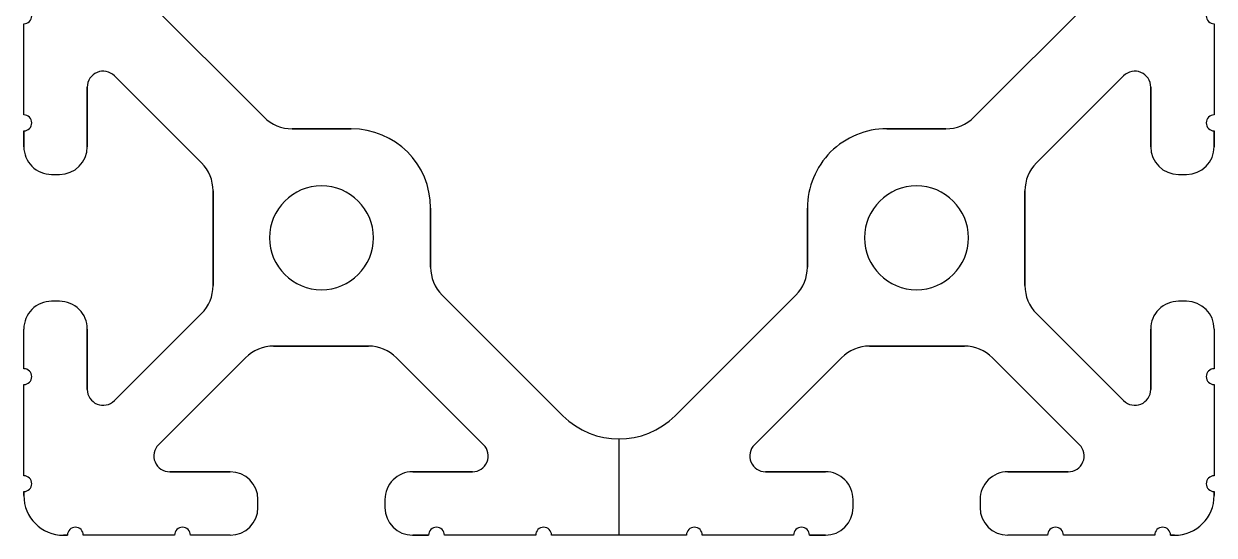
# Model space of a CAD drawing. Extents: x 0 to 165, y -128 to 81.
# Drawn here: x 0 to 76.2, y 5 to 37.8 of the extents above; entities that cross this region are included whole.
import ezdxf

# ---------------------------------------------------------------- set-up
doc = ezdxf.new("R2010")
doc.units = 0
doc.header["$LTSCALE"] = 0.03937
doc.header["$MEASUREMENT"] = 0
doc.layers.add('LAYER_0', color=1, linetype='CONTINUOUS')
doc.layers.add('LAYER_1', color=5, linetype='CONTINUOUS')

# ---------------------------------------------------------------- blocks, each defined once
blk = doc.blocks.new('8020_3030_DUP4LENGTH')
at = {"layer": 'LAYER_1', "color": 255}
for p, q in [((0, 0, -24.892), (0, 203.2, -24.892)), ((0, 203.2, -2.794), (0, 0, -2.794)), ((0, 0, -2.54), (0, 203.2, -2.54)), ((0, 203.2, -2.794), (0, 203.2, -2.54)), ((0, 203.2, -3.81), (0, 0, -3.81)), ((0, 0, -9.652), (0, 203.2, -9.652)), ((0, 203.2, -10.668), (0, 0, -10.668)), ((0, 203.2, -25.908), (0, 0, -25.908)), ((0, 203.2, -25.908), (0, 203.2, -24.892)), ((0, 203.2, -3.81), (0, 203.2, -9.652)), ((0, 203.2, -10.668), (0, 203.2, -13.208)), ((0, 203.2, -13.208), (0, 0, -13.208)), ((0, 203.2, -26.924), (0, 0, -26.924)), ((0, 203.2, -32.766), (0, 0, -32.766)), ((0, 203.2, -26.924), (0, 203.2, -32.766)), ((0, 203.2, -2.667), (0, 0, -2.667)), ((0, 203.2, -25.4), (0, 0, -25.4)), ((0, 203.2, -6.731), (0, 0, -6.731)), ((0, 203.2, -11.938), (0, 0, -11.938)), ((0, 203.2, -29.845), (0, 0, -29.845)), ((0.135, 0, -24.212), (0.135, 203.2, -24.212)), ((0.508, 203.2, -3.302), (0.508, 0, -3.302)), ((0.508, 203.2, -10.16), (0.508, 0, -10.16)), ((0.508, 203.2, -26.416), (0.508, 0, -26.416)), ((0.521, 0, -23.635), (0.521, 203.2, -23.635)), ((0.521, 203.2, -14.465), (0.521, 0, -14.465)), ((0.744, 0, -0.744), (0.744, 203.2, -0.744)), ((1.098, 0, -23.249), (1.098, 203.2, -23.249)), ((1.778, 0, -14.986), (1.778, 203.2, -14.986)), ((2.286, 203.2, -14.986), (1.778, 203.2, -14.986)), ((1.778, 203.2, -23.114), (1.778, 0, -23.114)), ((1.778, 203.2, -23.114), (2.286, 203.2, -23.114)), ((2.032, 203.2, -14.986), (2.032, 0, -14.986)), ((2.032, 203.2, -23.114), (2.032, 0, -23.114)), ((2.286, 203.2, -14.986), (2.286, 0, -14.986)), ((2.286, 0, -23.114), (2.286, 203.2, -23.114)), ((2.54, 203.2), (2.794, 203.2)), ((2.54, 203.2), (2.54, 0)), ((2.667, 203.2), (2.667, 0)), ((2.794, 0), (2.794, 203.2)), ((2.943, 203.2, -0.359), (2.943, 0, -0.359)), ((2.966, 203.2, -14.851), (2.966, 0, -14.851)), ((3.302, 203.2, -0.508), (3.302, 0, -0.508)), ((3.543, 203.2, -14.465), (3.543, 0, -14.465)), ((3.543, 203.2, -23.635), (3.543, 0, -23.635)), ((3.661, 203.2, -0.359), (3.661, 0, -0.359)), ((3.81, 203.2), (3.81, 0)), ((9.652, 203.2), (3.81, 203.2)), ((3.929, 203.2, -13.888), (3.929, 0, -13.888)), ((4.064, 203.2, -13.208), (4.064, 0, -13.208)), ((4.064, 203.2, -9.34), (4.064, 0, -9.34)), ((4.064, 203.2, -13.208), (4.064, 203.2, -9.34)), ((4.064, 203.2, -28.713), (4.064, 0, -28.713)), ((4.064, 203.2, -28.713), (4.064, 203.2, -24.892)), ((4.064, 203.2, -24.892), (4.064, 0, -24.892)), ((4.064, 203.2, -11.274), (4.064, 0, -11.274)), ((4.064, 203.2, -26.802), (4.064, 0, -26.802)), ((4.235, 0, -8.775), (4.235, 203.2, -8.775)), ((4.691, 0, -8.401), (4.691, 203.2, -8.401)), ((4.691, 0, -29.652), (4.691, 203.2, -29.652)), ((5.278, 0, -8.343), (5.278, 203.2, -8.343)), ((5.798, 203.2, -8.621), (5.798, 0, -8.621)), ((5.798, 203.2, -8.621), (11.372, 203.2, -14.195)), ((5.798, 203.2, -29.431), (5.798, 0, -29.431)), ((11.372, 203.2, -23.858), (5.798, 203.2, -29.431)), ((6.731, 203.2), (6.731, 0)), ((7.656, 203.2, -34.508), (15.38, 203.2, -26.784)), ((8.343, 0, -5.278), (8.343, 203.2, -5.278)), ((8.401, 0, -4.691), (8.401, 203.2, -4.691)), ((8.585, 203.2, -11.408), (8.585, 0, -11.408)), ((8.585, 203.2, -26.645), (8.585, 0, -26.645)), ((8.621, 203.2, -5.798), (8.621, 0, -5.798)), ((14.195, 203.2, -11.372), (8.621, 203.2, -5.798)), ((8.775, 0, -4.235), (8.775, 203.2, -4.235)), ((9.34, 203.2, -4.064), (9.34, 0, -4.064)), ((9.34, 203.2, -4.064), (13.208, 203.2, -4.064)), ((9.652, 203.2), (9.652, 0)), ((9.801, 203.2, -0.359), (9.801, 0, -0.359)), ((10.16, 203.2, -0.508), (10.16, 0, -0.508)), ((10.519, 203.2, -0.359), (10.519, 0, -0.359)), ((10.668, 203.2), (10.668, 0)), ((13.208, 203.2), (10.668, 203.2)), ((11.274, 203.2, -4.064), (11.274, 0, -4.064)), ((11.372, 203.2, -14.195), (11.372, 0, -14.195)), ((11.372, 203.2, -23.858), (11.372, 0, -23.858)), ((11.408, 203.2, -8.585), (11.408, 0, -8.585)), ((11.518, 203.2, -30.646), (11.518, 0, -30.646)), ((11.922, 0, -15.019), (11.922, 203.2, -15.019)), ((11.922, 0, -23.034), (11.922, 203.2, -23.034)), ((11.938, 203.2), (11.938, 0)), ((12.116, 203.2, -15.991), (12.116, 0, -15.991)), ((12.116, 203.2, -15.991), (12.116, 203.2, -22.062)), ((12.116, 203.2, -22.062), (12.116, 0, -22.062)), ((12.116, 203.2, -19.026), (12.116, 0, -19.026)), ((13.208, 0, -4.064), (13.208, 203.2, -4.064)), ((13.208, 203.2), (13.208, 0)), ((14.195, 203.2, -11.372), (14.195, 0, -11.372)), ((14.465, 203.2, -3.543), (14.465, 0, -3.543)), ((14.465, 0, -0.521), (14.465, 203.2, -0.521)), ((14.986, 203.2, -1.778), (14.986, 0, -1.778)), ((14.986, 0, -2.286), (14.986, 203.2, -2.286)), ((14.986, 203.2, -1.778), (14.986, 203.2, -2.286)), ((14.986, 203.2, -2.032), (14.986, 0, -2.032)), ((15.019, 0, -11.922), (15.019, 203.2, -11.922)), ((15.38, 203.2, -26.784), (15.38, 0, -26.784)), ((15.727, 203.2, -19.055), (15.727, 0, -19.055)), ((22.062, 203.2, -12.116), (15.991, 203.2, -12.116)), ((15.991, 203.2, -12.116), (15.991, 0, -12.116)), ((16.204, 0, -26.233), (16.204, 203.2, -26.233)), ((17.176, 203.2, -26.04), (17.176, 0, -26.04)), ((17.176, 203.2, -26.04), (20.96, 203.2, -26.04)), ((19.026, 203.2, -12.116), (19.026, 0, -12.116)), ((19.055, 203.2, -15.727), (19.055, 0, -15.727)), ((19.055, 203.2, -22.382), (19.055, 0, -22.382)), ((19.068, 203.2, -26.04), (19.068, 0, -26.04)), ((20.96, 203.2, -26.04), (20.96, 0, -26.04)), ((22.062, 203.2, -12.116), (22.062, 0, -12.116)), ((22.382, 203.2, -19.055), (22.382, 0, -19.055)), ((23.034, 0, -11.922), (23.034, 203.2, -11.922)), ((23.114, 0, -1.778), (23.114, 203.2, -1.778)), ((23.114, 203.2, -2.286), (23.114, 203.2, -1.778)), ((23.114, 203.2, -2.286), (23.114, 0, -2.286)), ((23.114, 203.2, -2.032), (23.114, 0, -2.032)), ((23.635, 203.2, -0.521), (23.635, 0, -0.521)), ((23.635, 203.2, -3.543), (23.635, 0, -3.543)), ((29.431, 203.2, -5.798), (23.858, 203.2, -11.372)), ((23.858, 203.2, -11.372), (23.858, 0, -11.372)), ((24.552, 203.2, -24.552), (24.552, 0, -24.552)), ((24.892, 203.2), (25.908, 203.2)), ((24.892, 203.2), (24.892, 0)), ((24.892, 203.2, -4.064), (24.892, 0, -4.064)), ((24.892, 203.2, -4.064), (28.713, 203.2, -4.064)), ((25.4, 203.2), (25.4, 0)), ((25.908, 0), (25.908, 203.2)), ((26.04, 203.2, -20.96), (26.04, 0, -20.96)), ((26.04, 203.2, -20.96), (26.04, 203.2, -17.176)), ((26.04, 203.2, -17.176), (26.04, 0, -17.176)), ((26.04, 203.2, -19.068), (26.04, 0, -19.068)), ((26.057, 203.2, -0.359), (26.057, 0, -0.359)), ((26.233, 0, -16.204), (26.233, 203.2, -16.204)), ((26.416, 203.2, -0.508), (26.416, 0, -0.508)), ((26.645, 203.2, -8.585), (26.645, 0, -8.585)), ((26.775, 203.2, -0.359), (26.775, 0, -0.359)), ((26.784, 203.2, -15.38), (26.784, 0, -15.38)), ((26.784, 203.2, -15.38), (34.508, 203.2, -7.656)), ((26.802, 203.2, -4.064), (26.802, 0, -4.064)), ((26.924, 203.2), (26.924, 0)), ((32.766, 203.2), (26.924, 203.2)), ((28.713, 203.2, -4.064), (28.713, 0, -4.064)), ((29.431, 203.2, -5.798), (29.431, 0, -5.798)), ((29.652, 0, -4.691), (29.652, 203.2, -4.691)), ((29.845, 203.2), (29.845, 0)), ((30.646, 203.2, -11.518), (30.646, 0, -11.518)), ((32.766, 203.2), (32.766, 0)), ((32.915, 203.2, -0.359), (32.915, 0, -0.359)), ((33.274, 203.2, -0.508), (33.274, 0, -0.508)), ((33.633, 203.2, -0.359), (33.633, 0, -0.359)), ((33.782, 203.2), (33.782, 0)), ((42.418, 203.2), (33.782, 203.2)), ((34.508, 203.2, -7.656), (34.508, 0, -7.656)), ((38.1, 203.2), (38.1, 0)), ((38.1, 203.2, -6.168), (38.1, 0, -6.168)), ((38.1, 203.2), (38.1, 203.2, -6.168)), ((41.692, 203.2, -7.656), (41.692, 0, -7.656)), ((41.692, 203.2, -7.656), (49.416, 203.2, -15.38)), ((42.418, 203.2), (42.418, 0)), ((42.567, 203.2, -0.359), (42.567, 0, -0.359)), ((42.926, 203.2, -0.508), (42.926, 0, -0.508)), ((43.285, 203.2, -0.359), (43.285, 0, -0.359)), ((43.434, 203.2), (43.434, 0)), ((49.276, 203.2), (43.434, 203.2)), ((45.554, 203.2, -11.518), (45.554, 0, -11.518)), ((46.355, 203.2), (46.355, 0)), ((46.548, 0, -4.691), (46.548, 203.2, -4.691)), ((46.769, 203.2, -5.798), (46.769, 0, -5.798)), ((52.342, 203.2, -11.372), (46.769, 203.2, -5.798)), ((47.487, 203.2, -4.064), (47.487, 0, -4.064)), ((47.487, 203.2, -4.064), (51.308, 203.2, -4.064)), ((49.276, 203.2), (49.276, 0)), ((49.398, 203.2, -4.064), (49.398, 0, -4.064)), ((49.416, 203.2, -15.38), (49.416, 0, -15.38)), ((49.425, 203.2, -0.359), (49.425, 0, -0.359)), ((49.555, 203.2, -8.585), (49.555, 0, -8.585)), ((49.784, 203.2, -0.508), (49.784, 0, -0.508)), ((49.967, 0, -16.204), (49.967, 203.2, -16.204)), ((50.143, 203.2, -0.359), (50.143, 0, -0.359)), ((50.16, 203.2, -20.96), (50.16, 0, -20.96)), ((50.16, 203.2, -17.176), (50.16, 0, -17.176)), ((50.16, 203.2, -17.176), (50.16, 203.2, -20.96)), ((50.16, 203.2, -19.068), (50.16, 0, -19.068)), ((50.292, 203.2), (50.292, 0)), ((50.292, 203.2), (51.308, 203.2)), ((50.547, 203.2, -22.904), (50.547, 0, -22.904)), ((50.8, 203.2), (50.8, 0)), ((51.308, 203.2, -4.064), (51.308, 0, -4.064)), ((51.308, 0), (51.308, 203.2)), ((51.648, 203.2, -24.552), (51.648, 0, -24.552)), ((51.988, 203.2, -3.929), (51.988, 0, -3.929)), ((52.342, 203.2, -11.372), (52.342, 0, -11.372)), ((52.565, 203.2, -3.543), (52.565, 0, -3.543)), ((52.565, 0, -0.521), (52.565, 203.2, -0.521)), ((52.951, 203.2, -2.966), (52.951, 0, -2.966)), ((53.086, 203.2, -1.778), (53.086, 0, -1.778)), ((53.086, 0, -2.286), (53.086, 203.2, -2.286)), ((53.086, 203.2, -1.778), (53.086, 203.2, -2.286)), ((53.086, 203.2, -2.032), (53.086, 0, -2.032)), ((53.166, 0, -11.922), (53.166, 203.2, -11.922)), ((53.296, 203.2, -25.653), (53.296, 0, -25.653)), ((53.818, 203.2, -19.055), (53.818, 0, -19.055)), ((54.138, 203.2, -12.116), (54.138, 0, -12.116)), ((60.209, 203.2, -12.116), (54.138, 203.2, -12.116)), ((55.24, 203.2, -26.04), (55.24, 0, -26.04)), ((55.24, 203.2, -26.04), (59.024, 203.2, -26.04)), ((57.132, 203.2, -26.04), (57.132, 0, -26.04)), ((57.145, 203.2, -15.727), (57.145, 0, -15.727)), ((57.145, 203.2, -22.382), (57.145, 0, -22.382)), ((57.174, 203.2, -12.116), (57.174, 0, -12.116)), ((59.024, 203.2, -26.04), (59.024, 0, -26.04)), ((59.996, 0, -26.233), (59.996, 203.2, -26.233)), ((60.209, 203.2, -12.116), (60.209, 0, -12.116)), ((60.473, 203.2, -19.055), (60.473, 0, -19.055)), ((60.82, 203.2, -26.784), (60.82, 0, -26.784)), ((60.82, 203.2, -26.784), (68.544, 203.2, -34.508)), ((61.181, 0, -11.922), (61.181, 203.2, -11.922)), ((61.214, 0, -1.778), (61.214, 203.2, -1.778)), ((61.214, 203.2, -2.286), (61.214, 203.2, -1.778)), ((61.214, 203.2, -2.286), (61.214, 0, -2.286)), ((61.214, 203.2, -2.032), (61.214, 0, -2.032)), ((61.735, 203.2, -0.521), (61.735, 0, -0.521)), ((61.735, 203.2, -3.543), (61.735, 0, -3.543)), ((67.579, 203.2, -5.798), (62.005, 203.2, -11.372)), ((62.005, 203.2, -11.372), (62.005, 0, -11.372)), ((65.532, 203.2), (62.992, 203.2)), ((62.992, 203.2), (62.992, 0)), ((62.992, 203.2, -4.064), (62.992, 0, -4.064)), ((62.992, 203.2, -4.064), (66.86, 203.2, -4.064)), ((64.084, 203.2, -22.062), (64.084, 0, -22.062)), ((64.084, 203.2, -15.991), (64.084, 0, -15.991)), ((64.084, 203.2, -22.062), (64.084, 203.2, -15.991)), ((64.084, 203.2, -19.026), (64.084, 0, -19.026)), ((64.262, 203.2), (64.262, 0)), ((64.278, 0, -23.034), (64.278, 203.2, -23.034)), ((64.278, 0, -15.019), (64.278, 203.2, -15.019)), ((64.682, 203.2, -30.646), (64.682, 0, -30.646)), ((64.792, 203.2, -8.585), (64.792, 0, -8.585)), ((70.402, 203.2, -29.431), (64.828, 203.2, -23.858)), ((64.828, 203.2, -23.858), (64.828, 0, -23.858)), ((64.828, 203.2, -14.195), (64.828, 0, -14.195)), ((64.828, 203.2, -14.195), (70.402, 203.2, -8.621)), ((64.926, 203.2, -4.064), (64.926, 0, -4.064)), ((65.532, 203.2), (65.532, 0)), ((65.681, 203.2, -0.359), (65.681, 0, -0.359)), ((66.04, 203.2, -0.508), (66.04, 0, -0.508)), ((66.399, 203.2, -0.359), (66.399, 0, -0.359)), ((66.548, 0), (66.548, 203.2)), ((72.39, 203.2), (66.548, 203.2)), ((66.86, 203.2, -4.064), (66.86, 0, -4.064)), ((67.579, 203.2, -5.798), (67.579, 0, -5.798)), ((67.615, 203.2, -26.645), (67.615, 0, -26.645)), ((67.615, 203.2, -11.408), (67.615, 0, -11.408)), ((67.799, 0, -4.691), (67.799, 203.2, -4.691)), ((69.469, 203.2), (69.469, 0)), ((70.402, 203.2, -29.431), (70.402, 0, -29.431)), ((70.402, 203.2, -8.621), (70.402, 0, -8.621)), ((70.922, 0, -8.343), (70.922, 203.2, -8.343)), ((71.509, 0, -8.401), (71.509, 203.2, -8.401)), ((71.509, 0, -29.652), (71.509, 203.2, -29.652)), ((71.965, 0, -8.775), (71.965, 203.2, -8.775)), ((72.136, 203.2, -9.34), (72.136, 0, -9.34)), ((72.136, 203.2, -24.892), (72.136, 0, -24.892)), ((72.136, 203.2, -28.713), (72.136, 0, -28.713)), ((72.136, 203.2, -24.892), (72.136, 203.2, -28.713)), ((72.136, 203.2, -9.34), (72.136, 203.2, -13.208)), ((72.136, 203.2, -13.208), (72.136, 0, -13.208)), ((72.136, 203.2, -26.802), (72.136, 0, -26.802)), ((72.136, 203.2, -11.274), (72.136, 0, -11.274)), ((72.39, 203.2), (72.39, 0)), ((72.539, 203.2, -0.359), (72.539, 0, -0.359)), ((72.657, 203.2, -23.635), (72.657, 0, -23.635)), ((72.657, 203.2, -14.465), (72.657, 0, -14.465)), ((72.898, 203.2, -0.508), (72.898, 0, -0.508)), ((73.257, 203.2, -0.359), (73.257, 0, -0.359)), ((73.406, 203.2), (73.406, 0)), ((73.406, 203.2), (73.66, 203.2)), ((73.533, 203.2), (73.533, 0)), ((73.66, 0), (73.66, 203.2)), ((73.914, 203.2, -23.114), (73.914, 0, -23.114)), ((73.914, 203.2, -23.114), (74.422, 203.2, -23.114)), ((73.914, 0, -14.986), (73.914, 203.2, -14.986)), ((74.422, 203.2, -14.986), (73.914, 203.2, -14.986)), ((74.168, 203.2, -23.114), (74.168, 0, -23.114)), ((74.168, 203.2, -14.986), (74.168, 0, -14.986)), ((74.422, 0, -23.114), (74.422, 203.2, -23.114)), ((74.422, 203.2, -14.986), (74.422, 0, -14.986)), ((75.456, 0, -0.744), (75.456, 203.2, -0.744)), ((75.679, 203.2, -23.635), (75.679, 0, -23.635)), ((75.679, 0, -14.465), (75.679, 203.2, -14.465)), ((75.692, 203.2, -26.416), (75.692, 0, -26.416)), ((75.692, 203.2, -10.16), (75.692, 0, -10.16)), ((75.692, 203.2, -3.302), (75.692, 0, -3.302)), ((76.2, 0, -25.908), (76.2, 203.2, -25.908)), ((76.2, 203.2, -24.892), (76.2, 203.2, -25.908)), ((76.2, 203.2, -24.892), (76.2, 0, -24.892)), ((76.2, 0, -2.794), (76.2, 203.2, -2.794)), ((76.2, 203.2, -2.54), (76.2, 203.2, -2.794)), ((76.2, 203.2, -2.54), (76.2, 0, -2.54)), ((76.2, 203.2, -32.766), (76.2, 0, -32.766)), ((76.2, 203.2, -32.766), (76.2, 203.2, -26.924)), ((76.2, 203.2, -26.924), (76.2, 0, -26.924)), ((76.2, 203.2, -13.208), (76.2, 0, -13.208)), ((76.2, 203.2, -10.668), (76.2, 0, -10.668)), ((76.2, 203.2, -13.208), (76.2, 203.2, -10.668)), ((76.2, 203.2, -9.652), (76.2, 0, -9.652)), ((76.2, 203.2, -9.652), (76.2, 203.2, -3.81)), ((76.2, 203.2, -3.81), (76.2, 0, -3.81)), ((76.2, 203.2, -25.4), (76.2, 0, -25.4)), ((76.2, 203.2, -2.667), (76.2, 0, -2.667)), ((76.2, 203.2, -29.845), (76.2, 0, -29.845)), ((76.2, 203.2, -11.938), (76.2, 0, -11.938)), ((76.2, 203.2, -6.731), (76.2, 0, -6.731)), ((0, 101.6, -2.54), (0, 101.6, -2.794)), ((0, 101.6, -24.892), (0, 101.6, -25.908)), ((0, 101.6, -3.81), (0, 101.6, -9.652)), ((0, 101.6, -10.668), (0, 101.6, -13.208)), ((0, 101.6, -26.924), (0, 101.6, -32.766)), ((2.286, 101.6, -14.986), (1.778, 101.6, -14.986)), ((1.778, 101.6, -23.114), (2.286, 101.6, -23.114)), ((2.794, 101.6), (2.54, 101.6)), ((9.652, 101.6), (3.81, 101.6)), ((4.064, 101.6, -9.34), (4.064, 101.6, -13.208)), ((4.064, 101.6, -24.892), (4.064, 101.6, -28.713)), ((11.372, 101.6, -14.195), (5.798, 101.6, -8.621)), ((5.798, 101.6, -29.431), (11.372, 101.6, -23.858)), ((15.38, 101.6, -26.784), (7.656, 101.6, -34.508)), ((8.621, 101.6, -5.798), (14.195, 101.6, -11.372)), ((13.208, 101.6, -4.064), (9.34, 101.6, -4.064)), ((13.208, 101.6), (10.668, 101.6)), ((12.116, 101.6, -22.062), (12.116, 101.6, -15.991)), ((14.986, 101.6, -1.778), (14.986, 101.6, -2.286)), ((15.991, 101.6, -12.116), (22.062, 101.6, -12.116)), ((20.96, 101.6, -26.04), (17.176, 101.6, -26.04)), ((23.114, 101.6, -2.286), (23.114, 101.6, -1.778)), ((23.858, 101.6, -11.372), (29.431, 101.6, -5.798)), ((25.908, 101.6), (24.892, 101.6)), ((28.713, 101.6, -4.064), (24.892, 101.6, -4.064)), ((26.04, 101.6, -17.176), (26.04, 101.6, -20.96)), ((34.508, 101.6, -7.656), (26.784, 101.6, -15.38)), ((32.766, 101.6), (26.924, 101.6)), ((42.418, 101.6), (33.782, 101.6)), ((49.416, 101.6, -15.38), (41.692, 101.6, -7.656)), ((49.276, 101.6), (43.434, 101.6)), ((46.769, 101.6, -5.798), (52.342, 101.6, -11.372)), ((51.308, 101.6, -4.064), (47.487, 101.6, -4.064)), ((50.16, 101.6, -20.96), (50.16, 101.6, -17.176)), ((51.308, 101.6), (50.292, 101.6)), ((53.086, 101.6, -1.778), (53.086, 101.6, -2.286)), ((54.138, 101.6, -12.116), (60.209, 101.6, -12.116)), ((59.024, 101.6, -26.04), (55.24, 101.6, -26.04)), ((68.544, 101.6, -34.508), (60.82, 101.6, -26.784)), ((61.214, 101.6, -2.286), (61.214, 101.6, -1.778)), ((62.005, 101.6, -11.372), (67.579, 101.6, -5.798)), ((65.532, 101.6), (62.992, 101.6)), ((66.86, 101.6, -4.064), (62.992, 101.6, -4.064)), ((64.084, 101.6, -15.991), (64.084, 101.6, -22.062)), ((64.828, 101.6, -23.858), (70.402, 101.6, -29.431)), ((70.402, 101.6, -8.621), (64.828, 101.6, -14.195)), ((72.39, 101.6), (66.548, 101.6)), ((72.136, 101.6, -28.713), (72.136, 101.6, -24.892)), ((72.136, 101.6, -13.208), (72.136, 101.6, -9.34)), ((73.66, 101.6), (73.406, 101.6)), ((73.914, 101.6, -23.114), (74.422, 101.6, -23.114)), ((74.422, 101.6, -14.986), (73.914, 101.6, -14.986)), ((76.2, 101.6, -25.908), (76.2, 101.6, -24.892)), ((76.2, 101.6, -2.794), (76.2, 101.6, -2.54)), ((76.2, 101.6, -32.766), (76.2, 101.6, -26.924)), ((76.2, 101.6, -13.208), (76.2, 101.6, -10.668)), ((76.2, 101.6, -9.652), (76.2, 101.6, -3.81)), ((0, 0, -2.794), (0, 0, -2.54)), ((0, 0, -3.81), (0, 0, -9.652)), ((0, 0, -10.668), (0, 0, -13.208)), ((0, 0, -26.924), (0, 0, -32.766)), ((2.286, 0, -14.986), (1.778, 0, -14.986)), ((1.778, 0, -23.114), (2.286, 0, -23.114)), ((9.652, 0), (3.81, 0)), ((4.064, 0, -13.208), (4.064, 0, -9.34)), ((4.064, 0, -28.713), (4.064, 0, -24.892)), ((5.798, 0, -8.621), (11.372, 0, -14.195)), ((11.372, 0, -23.858), (5.798, 0, -29.431)), ((7.656, 0, -34.508), (15.38, 0, -26.784)), ((14.195, 0, -11.372), (8.621, 0, -5.798)), ((9.34, 0, -4.064), (13.208, 0, -4.064)), ((13.208, 0), (10.668, 0)), ((12.116, 0, -15.991), (12.116, 0, -22.062)), ((14.986, 0, -1.778), (14.986, 0, -2.286)), ((22.062, 0, -12.116), (15.991, 0, -12.116)), ((17.176, 0, -26.04), (20.96, 0, -26.04)), ((23.114, 0, -2.286), (23.114, 0, -1.778)), ((29.431, 0, -5.798), (23.858, 0, -11.372)), ((24.892, 0, -4.064), (28.713, 0, -4.064)), ((26.04, 0, -20.96), (26.04, 0, -17.176)), ((26.784, 0, -15.38), (34.508, 0, -7.656)), ((32.766, 0), (26.924, 0)), ((42.418, 0), (33.782, 0)), ((38.1, 0), (38.1, 0, -6.168)), ((41.692, 0, -7.656), (49.416, 0, -15.38)), ((49.276, 0), (43.434, 0)), ((52.342, 0, -11.372), (46.769, 0, -5.798)), ((47.487, 0, -4.064), (51.308, 0, -4.064)), ((50.16, 0, -17.176), (50.16, 0, -20.96)), ((53.086, 0, -1.778), (53.086, 0, -2.286)), ((60.209, 0, -12.116), (54.138, 0, -12.116)), ((55.24, 0, -26.04), (59.024, 0, -26.04)), ((60.82, 0, -26.784), (68.544, 0, -34.508)), ((61.214, 0, -2.286), (61.214, 0, -1.778)), ((67.579, 0, -5.798), (62.005, 0, -11.372)), ((65.532, 0), (62.992, 0)), ((62.992, 0, -4.064), (66.86, 0, -4.064)), ((64.084, 0, -22.062), (64.084, 0, -15.991)), ((70.402, 0, -29.431), (64.828, 0, -23.858)), ((64.828, 0, -14.195), (70.402, 0, -8.621)), ((72.39, 0), (66.548, 0)), ((72.136, 0, -24.892), (72.136, 0, -28.713)), ((72.136, 0, -9.34), (72.136, 0, -13.208)), ((73.406, 0), (73.66, 0)), ((73.914, 0, -23.114), (74.422, 0, -23.114)), ((74.422, 0, -14.986), (73.914, 0, -14.986)), ((76.2, 0, -24.892), (76.2, 0, -25.908)), ((76.2, 0, -2.54), (76.2, 0, -2.794)), ((76.2, 0, -32.766), (76.2, 0, -26.924)), ((76.2, 0, -13.208), (76.2, 0, -10.668)), ((76.2, 0, -9.652), (76.2, 0, -3.81)), ((0, 0, -25.908), (0, 0, -24.892)), ((2.54, 0), (2.794, 0)), ((24.892, 0), (25.908, 0)), ((50.292, 0), (51.308, 0))]:
    blk.add_line(p, q, dxfattribs=at)
at = {"layer": 'LAYER_1', "color": 255, "extrusion": (0, 1, 0)}
for centre, radius, start, end in [((-1.778, -24.892, 203.2), 1.778, 0, 45), ((0, -3.302, 203.2), 0.508, 90, 270), ((-2.54, -2.54, 203.2), 2.54, 0, 90), ((0, -26.416, 203.2), 0.508, 90, 270), ((-1.778, -24.892, 203.2), 1.778, 45, 90), ((-2.286, -13.208, 203.2), 1.778, 225, 270), ((-3.302, 0, 203.2), 0.508, 270, 0), ((-3.302, 0, 203.2), 0.508, 180, 270), ((-5.08, -28.713, 203.2), 1.016, 225, 0), ((-9.34, -5.08, 203.2), 1.016, 315.00001, 22.49999), ((-9.34, -5.08, 203.2), 1.016, 22.50001, 89.99999), ((-10.16, 0, 203.2), 0.508, 270, 360), ((-9.576, -15.991, 203.2), 2.54, 135, 180), ((-9.576, -22.062, 203.2), 2.54, 180, 225), ((-13.208, -2.286, 203.2), 1.778, 180, 270), ((-15.991, -9.576, 203.2), 2.54, 270, 315), ((-19.055, -19.055, 203.2), 3.327, 270, 90), ((-19.055, -19.055, 203.2), 3.327, 90, 270), ((-22.062, -9.576, 203.2), 2.54, 225, 270), ((-24.892, -2.286, 203.2), 1.778, 270, 0), ((-26.416, 0, 203.2), 0.508, 270, 0), ((-26.416, 0, 203.2), 0.508, 180, 270), ((-28.713, -5.08, 203.2), 1.016, 90, 225), ((-33.274, 0, 203.2), 0.508, 270, 0), ((-49.784, 0, 203.2), 0.508, 180, 270), ((-51.308, -1.778, 203.2), 1.778, 90, 180), ((-54.138, -9.576, 203.2), 2.54, 270, 315), ((-51.308, -2.286, 203.2), 1.778, 180, 225), ((-57.145, -19.055, 203.2), 3.327, 270, 90), ((-57.145, -19.055, 203.2), 3.327, 90, 270), ((-60.209, -9.576, 203.2), 2.54, 225, 270), ((-62.992, -2.286, 203.2), 1.778, 270, 360), ((-66.624, -22.062, 203.2), 2.54, 315, 0), ((-66.624, -15.991, 203.2), 2.54, 0, 45), ((-66.04, 0, 203.2), 0.508, 270, 360), ((-66.86, -5.08, 203.2), 1.016, 90, 225), ((-71.12, -28.713, 203.2), 1.016, 180, 315), ((-71.12, -9.34, 203.2), 1.016, 45.00001, 112.49999), ((-71.12, -9.34, 203.2), 1.016, 112.50001, 179.99999), ((-73.914, -13.208, 203.2), 1.778, 270, 360), ((-72.898, 0, 203.2), 0.508, 180, 270), ((-73.66, -2.54, 203.2), 2.54, 90, 180), ((-76.2, -26.416, 203.2), 0.508, 270, 90), ((-76.2, -3.302, 203.2), 0.508, 270, 90), ((-2.54, -2.54, 101.6), 2.54, 0, 90), ((-1.778, -13.208, 101.6), 1.778, 270, 0), ((0, -33.274, 101.6), 0.508, 90, 270), ((-1.778, -24.892, 101.6), 1.778, 45, 90), ((-2.286, -13.208, 101.6), 1.778, 225, 270), ((-2.286, -24.892, 101.6), 1.778, 90, 180), ((-2.286, -13.208, 101.6), 1.778, 180, 225), ((-5.08, -9.34, 101.6), 1.016, 0, 67.5), ((-5.08, -28.713, 101.6), 1.016, 225, 0), ((-9.34, -5.08, 101.6), 1.016, 315, 22.5), ((-9.576, -15.991, 101.6), 2.54, 135, 180), ((-9.576, -22.062, 101.6), 2.54, 180, 225), ((-13.208, -2.286, 101.6), 1.778, 180, 270), ((-13.208, -1.778, 101.6), 1.778, 90, 180), ((-20.96, -20.96, 101.6), 5.08, 180, 270), ((-22.062, -9.576, 101.6), 2.54, 225, 270), ((-24.892, -2.286, 101.6), 1.778, 270, 0), ((-33.274, 0, 101.6), 0.508, 180, 270), ((-38.1, -11.248, 101.6), 5.08, 45, 135), ((-42.926, 0, 101.6), 0.508, 270, 0), ((-42.926, 0, 101.6), 0.508, 180, 270), ((-47.487, -5.08, 101.6), 1.016, 315, 90), ((-49.784, 0, 101.6), 0.508, 270, 0), ((-51.308, -2.286, 101.6), 1.778, 225, 270), ((-54.138, -9.576, 101.6), 2.54, 270, 315), ((-51.308, -2.286, 101.6), 1.778, 180, 225), ((-60.209, -9.576, 101.6), 2.54, 225, 270), ((-62.992, -2.286, 101.6), 1.778, 270, 0), ((-66.04, 0, 101.6), 0.508, 180, 270), ((-71.12, -28.713, 101.6), 1.016, 180, 315), ((-71.12, -9.34, 101.6), 1.016, 45, 112.5), ((-73.914, -24.892, 101.6), 1.778, 360, 90), ((-73.914, -13.208, 101.6), 1.778, 270, 360), ((-72.898, 0, 101.6), 0.508, 270, 0), ((-73.66, -2.54, 101.6), 2.54, 90, 180), ((-74.422, -13.208, 101.6), 1.778, 180, 270), ((-76.2, -3.302, 101.6), 0.508, 270, 90), ((-1.778, -24.892), 1.778, 0, 45), ((0, -3.302), 0.508, 90, 270), ((0, -10.16), 0.508, 90, 270), ((-2.54, -2.54), 2.54, 0, 90), ((0, -33.274), 0.508, 90, 270), ((-1.778, -24.892), 1.778, 45, 90), ((-3.302, 0), 0.508, 270, 0), ((-3.302, 0), 0.508, 180, 270), ((-5.08, -9.34), 1.016, 0.00001, 67.49999), ((-5.08, -28.713), 1.016, 225, 0), ((-5.08, -9.34), 1.016, 67.50001, 134.99999), ((-9.34, -5.08), 1.016, 315.00001, 22.49999), ((-9.34, -5.08), 1.016, 22.50001, 89.99999), ((-10.16, 0), 0.508, 270, 360), ((-10.16, 0), 0.508, 180, 270), ((-9.576, -15.991), 2.54, 135, 180), ((-9.576, -22.062), 2.54, 180, 225), ((-13.208, -1.778), 1.778, 90, 180), ((-15.991, -9.576), 2.54, 270, 315), ((-17.176, -28.58), 2.54, 45, 90), ((-19.055, -19.055), 3.327, 270, 90), ((-19.055, -19.055), 3.327, 90, 270), ((-22.062, -9.576), 2.54, 225, 270), ((-26.416, 0), 0.508, 270, 0), ((-28.58, -17.176), 2.54, 0, 45), ((-26.416, 0), 0.508, 180, 270), ((-28.713, -5.08), 1.016, 90, 225), ((-33.274, 0), 0.508, 270, 0), ((-33.274, 0), 0.508, 180, 270), ((-42.926, 0), 0.508, 270, 0), ((-42.926, 0), 0.508, 180, 270), ((-47.487, -5.08), 1.016, 315, 90), ((-49.784, 0), 0.508, 270, 0), ((-47.62, -17.176), 2.54, 135, 180), ((-49.784, 0), 0.508, 180, 270), ((-51.308, -1.778), 1.778, 90, 180), ((-54.138, -9.576), 2.54, 270, 315), ((-57.145, -19.055), 3.327, 270, 90), ((-57.145, -19.055), 3.327, 90, 270), ((-59.024, -28.58), 2.54, 90, 135), ((-60.209, -9.576), 2.54, 225, 270), ((-66.624, -22.062), 2.54, 315, 0), ((-66.624, -15.991), 2.54, 0, 45), ((-66.04, 0), 0.508, 270, 360), ((-66.04, 0), 0.508, 180, 270), ((-66.86, -5.08), 1.016, 90, 225), ((-71.12, -28.713), 1.016, 180, 315), ((-71.12, -9.34), 1.016, 45.00001, 112.49999), ((-71.12, -9.34), 1.016, 112.50001, 179.99999), ((-72.898, 0), 0.508, 270, 0), ((-72.898, 0), 0.508, 180, 270), ((-73.66, -2.54), 2.54, 90, 180), ((-74.422, -13.208), 1.778, 180, 270), ((-76.2, -26.416), 0.508, 270, 90), ((-76.2, -10.16), 0.508, 270, 90), ((-76.2, -3.302), 0.508, 270, 90)]:
    blk.add_arc(centre, radius, start, end, dxfattribs=at)
at = {"layer": 'LAYER_1', "color": 255, "extrusion": (-2.79741e-14, 1, -2.79741e-14)}
blk.add_arc((0, -10.16, 203.2), 0.508, 90, 270, dxfattribs=at)
at = {"layer": 'LAYER_1', "color": 255, "extrusion": (1.13033e-14, 1, 2.72885e-14)}
blk.add_arc((-1.778, -13.208, 203.2), 1.778, 270, 0, dxfattribs=at)
at = {"layer": 'LAYER_1', "color": 255, "extrusion": (2.79741e-14, 1, 2.79741e-14)}
blk.add_arc((0, -33.274, 203.2), 0.508, 90, 270, dxfattribs=at)
at = {"layer": 'LAYER_1', "color": 255, "extrusion": (-3.85917e-14, 1, -3.85917e-14)}
for centre in [(-2.286, -24.892, 203.2), (-74.422, -24.892, 203.2)]:
    blk.add_arc(centre, 1.778, 90, 180, dxfattribs=at)
at = {"layer": 'LAYER_1', "color": 255, "extrusion": (-8.90142e-14, 1, 5.94774e-14)}
blk.add_arc((-2.286, -13.208, 203.2), 1.778, 180, 225, dxfattribs=at)
at = {"layer": 'LAYER_1', "color": 255, "extrusion": (1.93035e-13, 1, -1.59261e-13)}
blk.add_arc((-5.08, -9.34, 203.2), 1.016, 0.00001, 67.49999, dxfattribs=at)
at = {"layer": 'LAYER_1', "color": 255, "extrusion": (3.23828e-14, 1, 1.62799e-13)}
blk.add_arc((-5.08, -9.34, 203.2), 1.016, 67.50001, 134.99999, dxfattribs=at)
at = {"layer": 'LAYER_1', "color": 255, "extrusion": (-3.95614e-14, 1, 9.55096e-14)}
blk.add_arc((-10.16, 0, 203.2), 0.508, 180, 270, dxfattribs=at)
at = {"layer": 'LAYER_1', "color": 255, "extrusion": (-2.72885e-14, 1, -1.13033e-14)}
blk.add_arc((-13.208, -1.778, 203.2), 1.778, 90, 180, dxfattribs=at)
at = {"layer": 'LAYER_1', "color": 255, "extrusion": (4.16342e-14, 1, -6.231e-14)}
blk.add_arc((-17.176, -28.58, 203.2), 2.54, 45, 90, dxfattribs=at)
at = {"layer": 'LAYER_1', "color": 255, "extrusion": (-1.35071e-14, 1, 1.35071e-14)}
blk.add_arc((-20.96, -20.96, 203.2), 5.08, 180, 270, dxfattribs=at)
at = {"layer": 'LAYER_1', "color": 255, "extrusion": (3.85917e-14, 1, -3.85917e-14)}
for centre, start in [((-24.892, -1.778, 203.2), 0), ((-62.992, -1.778, 203.2), 0), ((-73.914, -24.892, 203.2), 360)]:
    blk.add_arc(centre, 1.778, start, 90, dxfattribs=at)
at = {"layer": 'LAYER_1', "color": 255, "extrusion": (6.231e-14, 1, -4.16342e-14)}
blk.add_arc((-28.58, -17.176, 203.2), 2.54, 0, 45, dxfattribs=at)
at = {"layer": 'LAYER_1', "color": 255, "extrusion": (3.95614e-14, 1, -9.55096e-14)}
for centre in [(-33.274, 0, 203.2), (-42.926, 0, 203.2), (-66.04, 0, 203.2)]:
    blk.add_arc(centre, 0.508, 180, 270, dxfattribs=at)
at = {"layer": 'LAYER_1', "color": 255, "extrusion": (3.95614e-15, 1, -9.55096e-15)}
blk.add_arc((-38.1, -11.248, 203.2), 5.08, 45, 135, dxfattribs=at)
at = {"layer": 'LAYER_1', "color": 255, "extrusion": (-3.95614e-14, 1, -9.55096e-14)}
for centre, end in [((-42.926, 0, 203.2), 0), ((-49.784, 0, 203.2), 0), ((-72.898, 0, 203.2), 360)]:
    blk.add_arc(centre, 0.508, 270, end, dxfattribs=at)
at = {"layer": 'LAYER_1', "color": 255, "extrusion": (2.67267e-14, 1, 5.31628e-15)}
blk.add_arc((-47.487, -5.08, 203.2), 1.016, 315, 90, dxfattribs=at)
at = {"layer": 'LAYER_1', "color": 255, "extrusion": (-6.231e-14, 1, -4.16342e-14)}
blk.add_arc((-47.62, -17.176, 203.2), 2.54, 135, 180, dxfattribs=at)
at = {"layer": 'LAYER_1', "color": 255, "extrusion": (3.1155e-14, 1, 2.08171e-14)}
blk.add_arc((-55.24, -20.96, 203.2), 5.08, 315, 360, dxfattribs=at)
at = {"layer": 'LAYER_1', "color": 255, "extrusion": (-5.94774e-14, 1, 8.90142e-14)}
blk.add_arc((-51.308, -2.286, 203.2), 1.778, 225, 270, dxfattribs=at)
at = {"layer": 'LAYER_1', "color": 255, "extrusion": (4.16342e-14, 1, 6.231e-14)}
blk.add_arc((-55.24, -20.96, 203.2), 5.08, 270, 315, dxfattribs=at)
at = {"layer": 'LAYER_1', "color": 255, "extrusion": (-5.62542e-14, 1, -1.3581e-13)}
blk.add_arc((-59.024, -28.58, 203.2), 2.54, 90, 135, dxfattribs=at)
at = {"layer": 'LAYER_1', "color": 255, "extrusion": (-1.13033e-14, 1, 2.72885e-14)}
blk.add_arc((-74.422, -13.208, 203.2), 1.778, 180, 270, dxfattribs=at)
at = {"layer": 'LAYER_1', "color": 255, "extrusion": (2.79741e-14, 1, -2.79741e-14)}
blk.add_arc((-76.2, -10.16, 203.2), 0.508, 270, 90, dxfattribs=at)
at = {"layer": 'LAYER_1', "color": 255, "extrusion": (-9.70068e-14, 1, 4.01815e-14)}
blk.add_arc((-1.778, -24.892, 101.6), 1.778, 360, 45, dxfattribs=at)
at = {"layer": 'LAYER_1', "color": 255, "extrusion": (-2.79741e-14, 1, 1.71286e-30)}
for centre in [(0, -3.302, 101.6), (0, -10.16, 101.6), (0, -26.416, 101.6)]:
    blk.add_arc(centre, 0.508, 90, 270, dxfattribs=at)
at = {"layer": 'LAYER_1', "color": 255, "extrusion": (-6.75355e-14, 1, -6.75355e-14)}
for centre, end in [((-3.302, 0, 101.6), 0), ((-10.16, 0, 101.6), 360), ((-26.416, 0, 101.6), 360), ((-33.274, 0, 101.6), 0), ((-66.04, 0, 101.6), 0)]:
    blk.add_arc(centre, 0.508, 270, end, dxfattribs=at)
at = {"layer": 'LAYER_1', "color": 255, "extrusion": (6.75355e-14, 1, -6.75355e-14)}
for centre in [(-3.302, 0, 101.6), (-10.16, 0, 101.6), (-26.416, 0, 101.6), (-49.784, 0, 101.6), (-72.898, 0, 101.6)]:
    blk.add_arc(centre, 0.508, 180, 270, dxfattribs=at)
at = {"layer": 'LAYER_1', "color": 255, "extrusion": (-1.61914e-14, 1, -8.13996e-14)}
blk.add_arc((-5.08, -9.34, 101.6), 1.016, 67.5, 135, dxfattribs=at)
at = {"layer": 'LAYER_1', "color": 255, "extrusion": (9.22183e-14, 1, -1.38014e-13)}
blk.add_arc((-9.34, -5.08, 101.6), 1.016, 22.5, 90, dxfattribs=at)
at = {"layer": 'LAYER_1', "color": 255, "extrusion": (5.62542e-14, 1, 1.3581e-13)}
blk.add_arc((-15.991, -9.576, 101.6), 2.54, 270, 315, dxfattribs=at)
at = {"layer": 'LAYER_1', "color": 255, "extrusion": (-2.81271e-14, 1, 6.79048e-14)}
blk.add_arc((-17.176, -28.58, 101.6), 2.54, 45, 90, dxfattribs=at)
at = {"layer": 'LAYER_1', "color": 255, "extrusion": (4.27086e-15, 1, 0)}
for centre in [(-19.055, -19.055, 101.6), (-57.145, -19.055, 101.6)]:
    blk.add_arc(centre, 3.327, 270, 90, dxfattribs=at)
at = {"layer": 'LAYER_1', "color": 255, "extrusion": (-4.27086e-15, 1, 0)}
for centre in [(-19.055, -19.055, 101.6), (-57.145, -19.055, 101.6)]:
    blk.add_arc(centre, 3.327, 90, 270, dxfattribs=at)
at = {"layer": 'LAYER_1', "color": 255, "extrusion": (-1.92959e-14, 1, 1.92959e-14)}
for centre in [(-24.892, -1.778, 101.6), (-62.992, -1.778, 101.6)]:
    blk.add_arc(centre, 1.778, 0, 90, dxfattribs=at)
at = {"layer": 'LAYER_1', "color": 255, "extrusion": (6.79048e-14, 1, -2.81271e-14)}
for centre, start in [((-28.58, -17.176, 101.6), 0), ((-66.624, -15.991, 101.6), 360)]:
    blk.add_arc(centre, 2.54, start, 45, dxfattribs=at)
at = {"layer": 'LAYER_1', "color": 255, "extrusion": (4.18662e-14, 1, 1.73416e-14)}
blk.add_arc((-28.713, -5.08, 101.6), 1.016, 90, 225, dxfattribs=at)
at = {"layer": 'LAYER_1', "color": 255, "extrusion": (-6.79048e-14, 1, -2.81271e-14)}
for centre, start, end in [((-47.62, -17.176, 101.6), 135, 180), ((-66.624, -22.062, 101.6), 315, 0)]:
    blk.add_arc(centre, 2.54, start, end, dxfattribs=at)
at = {"layer": 'LAYER_1', "color": 255, "extrusion": (3.39524e-14, 1, 1.40635e-14)}
blk.add_arc((-55.24, -20.96, 101.6), 5.08, 315, 0, dxfattribs=at)
at = {"layer": 'LAYER_1', "color": 255, "extrusion": (1.92959e-14, 1, 1.92959e-14)}
for centre in [(-51.308, -1.778, 101.6), (-74.422, -24.892, 101.6)]:
    blk.add_arc(centre, 1.778, 90, 180, dxfattribs=at)
at = {"layer": 'LAYER_1', "color": 255, "extrusion": (6.75355e-15, 1, -2.79741e-15)}
blk.add_arc((-55.24, -20.96, 101.6), 5.08, 270, 315, dxfattribs=at)
at = {"layer": 'LAYER_1', "color": 255, "extrusion": (2.81271e-14, 1, 6.79048e-14)}
blk.add_arc((-59.024, -28.58, 101.6), 2.54, 90, 135, dxfattribs=at)
at = {"layer": 'LAYER_1', "color": 255, "extrusion": (-2.09331e-14, 1, -8.67078e-15)}
blk.add_arc((-66.86, -5.08, 101.6), 1.016, 90, 225, dxfattribs=at)
at = {"layer": 'LAYER_1', "color": 255, "extrusion": (-6.90072e-14, 1, -4.61092e-14)}
blk.add_arc((-71.12, -9.34, 101.6), 1.016, 112.5, 180, dxfattribs=at)
at = {"layer": 'LAYER_1', "color": 255, "extrusion": (2.79741e-14, 1, -3.91276e-28)}
blk.add_arc((-76.2, -33.274, 101.6), 0.508, 270, 90, dxfattribs=at)
at = {"layer": 'LAYER_1', "color": 255, "extrusion": (-5.59482e-14, 1, 0)}
blk.add_arc((-76.2, -26.416, 101.6), 0.508, 270, 90, dxfattribs=at)
at = {"layer": 'LAYER_1', "color": 255, "extrusion": (2.79741e-14, 1, 0)}
blk.add_arc((-76.2, -10.16, 101.6), 0.508, 270, 90, dxfattribs=at)
at = {"layer": 'LAYER_1', "color": 255, "extrusion": (6.82962e-15, 1, 6.82962e-15)}
blk.add_arc((0, -26.416), 0.508, 90, 270, dxfattribs=at)
at = {"layer": 'LAYER_1', "color": 255, "extrusion": (6.66222e-15, 1, 1.05649e-14)}
for centre in [(-2.286, -24.892), (-74.422, -24.892)]:
    blk.add_arc(centre, 1.778, 90, 180, dxfattribs=at)
at = {"layer": 'LAYER_1', "color": 255, "extrusion": (-6.66222e-15, 1, -1.05649e-14)}
for centre in [(-24.892, -2.286), (-1.778, -13.208), (-62.992, -2.286)]:
    blk.add_arc(centre, 1.778, 270, 360, dxfattribs=at)
at = {"layer": 'LAYER_1', "color": 255, "extrusion": (-2.89756e-15, 1, -4.0007e-16)}
blk.add_arc((-38.1, -11.248), 5.08, 45, 135, dxfattribs=at)
at = {"layer": 'LAYER_1', "color": 255, "extrusion": (-8.55328e-28, 1, -2.73185e-15)}
blk.add_arc((-55.24, -20.96), 5.08, 315, 360, dxfattribs=at)
at = {"layer": 'LAYER_1', "color": 255, "extrusion": (7.80528e-15, 1, -1.91689e-26)}
blk.add_arc((-51.308, -2.286), 1.778, 225, 270, dxfattribs=at)
at = {"layer": 'LAYER_1', "color": 255, "extrusion": (-1.05649e-14, 1, 6.66222e-15)}
for centre in [(-62.992, -1.778), (-24.892, -1.778), (-73.914, -24.892)]:
    blk.add_arc(centre, 1.778, 0, 90, dxfattribs=at)
at = {"layer": 'LAYER_1', "color": 255, "extrusion": (-8.39022e-27, 1, -7.80528e-15)}
blk.add_arc((-73.914, -13.208), 1.778, 270, 360, dxfattribs=at)
at = {"layer": 'LAYER_1', "color": 255, "extrusion": (7.80528e-15, 1, -1.93922e-26)}
blk.add_arc((-2.286, -13.208), 1.778, 225, 270, dxfattribs=at)
at = {"layer": 'LAYER_1', "color": 255, "extrusion": (2.95373e-14, 1, -1.45209e-14)}
for centre in [(-2.286, -13.208), (-51.308, -2.286)]:
    blk.add_arc(centre, 1.778, 180, 225, dxfattribs=at)
at = {"layer": 'LAYER_1', "color": 255, "extrusion": (1.05649e-14, 1, -6.66222e-15)}
blk.add_arc((-13.208, -2.286), 1.778, 180, 270, dxfattribs=at)
at = {"layer": 'LAYER_1', "color": 255, "extrusion": (3.6977e-15, 1, -2.33178e-15)}
blk.add_arc((-20.96, -20.96), 5.08, 180, 270, dxfattribs=at)
at = {"layer": 'LAYER_1', "color": 255, "extrusion": (-5.0823e-15, 1, -1.0338e-14)}
blk.add_arc((-55.24, -20.96), 5.08, 270, 315, dxfattribs=at)

msp = doc.modelspace()

# ---------------------------------------------------------------- block references
at = {"layer": 'LAYER_0', "color": 255, "extrusion": (0, -1, 0)}
msp.add_blockref('8020_3030_DUP4LENGTH', (0, 37, -5), dxfattribs=at)

doc.saveas('drawing.dxf')
